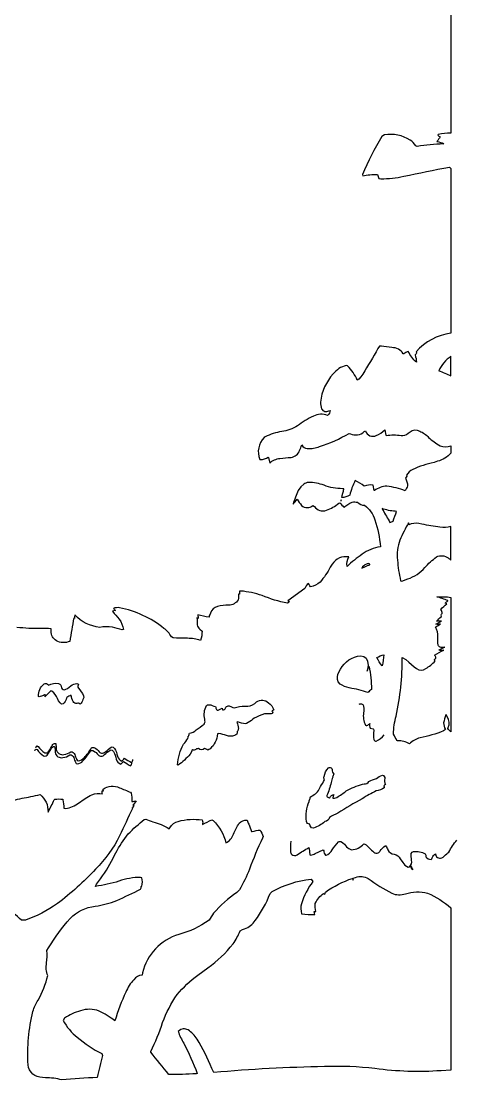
# Model space of a CAD drawing. Extents: x 1.4 to 96.1, y 1 to 80.1.
# Drawn here: x 46.59 to 52.5, y 52.94 to 67.3 of the extents above; entities that cross this region are included whole.
import ezdxf

# ---------------------------------------------------------------- set-up
doc = ezdxf.new("R2010")
doc.units = 0
doc.linetypes.add('0', pattern=[0])
doc.layers.add('1', color=7, linetype='0')

msp = doc.modelspace()

# ---------------------------------------------------------------- linework, layer by layer
at = {"layer": '1'}
for points in [[(52.421783, 67.570625), (52.421783, 65.796783), (52.41935, 65.779076, 0.066289), (52.251049, 65.759743), (52.243038, 65.754044, 0.246399), (52.276894, 65.727127, 0.025293), (52.232719, 65.663574, -0.086063), (52.326408, 65.633751), (52.320789, 65.631134, 0.029775), (51.964108, 65.597214), (51.945217, 65.605743, 0.144714), (51.867916, 65.681595, 0.188722), (51.521706, 65.754593), (51.485611, 65.729828, 0.046742), (51.224911, 65.214699), (51.225159, 65.198288, -0.060891), (51.424831, 65.215294), (51.442608, 65.163826), (51.471096, 65.159302, 0.050724), (51.782589, 65.191978, -0.01046), (52.401844, 65.315338), (52.421787, 65.300316), (52.421783, 63.065903, 0.181459), (51.95013, 62.810074, -0.491472), (51.945778, 62.781761), (51.940636, 62.775673), (51.935589, 62.769508, -0.093952), (51.953804, 62.671539, -0.0988), (51.843964, 62.818466, 0.104556), (51.782967, 62.78511), (51.775814, 62.787285, 0.255578), (51.621681, 62.869762, -0.008769), (51.478523, 62.890419), (51.454487, 62.888733), (51.431957, 62.855431, -0.010392), (51.225746, 62.509964), (51.20015, 62.475468), (51.172779, 62.44236), (51.151814, 62.426834, 0.103517), (51.01926, 62.621063), (50.999157, 62.627708, 0.156897), (50.825741, 62.513718, 0.164856), (50.654793, 62.131851, 0.080263), (50.667145, 62.04089, 0.424896), (50.767944, 62.011734), (50.783161, 62.017448, -0.212206), (50.748863, 61.95002, 0.232109), (50.556641, 61.938995, 0.052765), (50.341206, 61.807854, -0.109347), (50.127594, 61.730598, 0.070754), (49.903099, 61.660156), (49.8885, 61.649822, 0.299565), (49.829811, 61.353714), (49.839149, 61.35041, 0.12127), (49.94368, 61.383301), (49.946472, 61.379387), (49.964962, 61.303017, -0.17413), (50.101986, 61.367378, -0.029958), (50.255291, 61.381409, 0.281229), (50.369457, 61.473415, 0.051954), (50.397961, 61.549652, 0.264194), (50.474537, 61.503147, 0.123912), (50.641037, 61.527771, 0.053315), (51.0411, 61.706154), (51.05793, 61.70108, 0.295067), (51.247467, 61.730232), (51.265209, 61.739731, 0.470914), (51.409962, 61.679089, 0.124403), (51.524803, 61.753868), (51.540901, 61.680046), (51.546154, 61.677208, -0.093455), (51.745388, 61.676441, 0.191639), (51.843102, 61.708008), (51.867821, 61.72612, -0.330409), (51.999214, 61.737171, -0.105764), (52.120285, 61.652397, 0.060237), (52.274067, 61.538857, 0.204313), (52.421783, 61.539299), (52.421783, 61.437645, -0.143418), (52.242191, 61.32798), (52.192822, 61.312813, 0.057631), (51.90358, 61.216858, 0.100911), (51.818386, 61.140663), (51.825478, 61.125427, 0.02279), (51.804405, 61.100304, -0.111236), (51.83527, 60.996758, -0.085099), (51.800995, 60.929039, 0.065609), (51.553795, 60.989864, 0.168823), (51.383846, 60.929703), (51.379364, 60.931747), (51.365662, 61.005577, 0.136374), (51.246002, 60.990173, 0.04907), (51.12537, 61.066467, 0.083756), (51.052044, 60.867981, -0.127657), (50.941517, 60.836647, -0.00988), (50.971363, 60.952545), (50.952892, 60.956642, -0.097667), (50.701908, 61.002441, 0.089518), (50.489586, 61.042118, 0.114057), (50.424946, 61.016838), (50.387192, 60.9823), (50.35181, 60.930359, 0.036308), (50.28051, 60.746208, 0.019677), (50.336407, 60.815758, 0.053397), (50.397652, 60.728687, 0.36203), (50.549717, 60.727432), (50.570049, 60.716339, 0.362501), (50.733093, 60.664009, 0.099952), (50.901192, 60.760918), (50.913147, 60.765259, -0.014842), (50.973454, 60.702446, -0.049634), (51.080936, 60.775406, -0.079598), (51.156464, 60.77211, 0.214411), (51.251339, 60.732079, -0.159329), (51.389236, 60.533749, -0.064645), (51.464943, 60.167908, 0.129735), (51.216457, 60.067303, 0.029847), (51.013348, 59.903473, -0.132692), (51.035477, 60.030457, 0.313429), (50.812489, 59.933495), (50.785137, 59.892693, -0.059661), (50.648262, 59.689606, -0.155014), (50.516117, 59.626579, 0.045702), (50.49115, 59.669609, 0.224239), (50.442322, 59.602417), (50.208504, 59.437576, -0.059831), (50.228432, 59.419891), (50.203403, 59.402245, -0.046557), (49.863052, 59.507088, 0.060068), (49.5718, 59.568634), (49.555912, 59.566902, -0.040713), (49.554272, 59.526985), (49.541996, 59.527344, -0.056218), (49.53595, 59.449509, -0.272072), (49.408295, 59.377785, 0.024909), (49.256237, 59.360363, 0.237482), (49.160652, 59.267254, 0.049861), (49.141392, 59.213181, -0.01385), (48.987118, 59.245514, -0.048706), (48.995106, 59.196014, -0.064435), (48.974018, 59.203323, -0.060856), (48.98209, 59.108925, 0.197516), (49.016205, 59.05381), (49.047756, 59.025337, -0.070579), (49.026085, 58.899467, 0.08533), (48.84726, 58.927353, 0.004406), (48.653347, 58.932091), (48.632236, 58.94606, 0.112673), (48.529217, 59.06287, 0.119841), (47.92783, 59.342892, 0.09081), (47.844193, 59.333801, 0.008908), (47.870701, 59.302505, 0.039998), (47.830441, 59.293602, 0.018388), (47.921764, 59.187004, -0.12869), (47.979031, 59.046082), (47.962925, 59.04171, -0.010322), (47.831112, 59.077637, 0.096157), (47.658695, 59.075867, -0.178911), (47.320957, 59.24379, -0.022991), (47.314705, 59.196495), (47.307213, 59.204796, -0.003305), (47.251884, 58.886192, -0.232396), (47.070244, 58.893246, -0.254412), (46.999241, 59.024567), (46.998913, 59.058205, 0.035954), (46.859077, 59.059891, -0.026205), (46.533283, 59.07431, 0.062932)], [(51.179077, 58.036484, -0.548634), (51.236786, 58.000927, -0.1125), (51.237103, 57.919376, 0.145369), (51.261528, 57.751228, 0.470642), (51.302006, 57.757988, -0.024945), (51.3209, 57.771446, 0.14111), (51.324745, 57.707703), (51.368248, 57.699074), (51.372684, 57.694435), (51.374733, 57.679642, 0.042767), (51.376656, 57.553337, 0.3559), (51.407616, 57.534271, 0.15126), (51.517131, 57.61982)], [(46.770279, 57.411484, 0.28455), (46.797955, 57.426392), (46.808086, 57.418869, 0.097058), (46.897972, 57.333698, 0.367119), (46.954594, 57.357437, 0.064285), (46.997894, 57.432632, -0.234585), (47.047119, 57.461647, -0.056042), (47.055779, 57.379421, 0.43064), (47.158279, 57.310093, 0.132143), (47.253342, 57.346657), (47.271481, 57.347214, -0.258427), (47.311005, 57.293167, 0.041716), (47.338829, 57.232094), (47.353916, 57.224136, 0.219073), (47.431248, 57.266827, 0.046877), (47.534233, 57.399193, -0.377475), (47.576157, 57.399937, -0.137107), (47.636021, 57.347176, 0.441805), (47.725121, 57.350449, -0.018596), (47.799408, 57.411957, -0.401112), (47.843784, 57.391441, -0.123536), (47.883411, 57.287918, 0.210408), (47.942844, 57.221962, 0.058427), (47.979668, 57.25872, 0.02521), (48.075294, 57.200005, 0.284502), (48.09432, 57.24482)], [(46.784363, 57.453148, 0.285087), (46.812038, 57.468056), (46.822166, 57.460526, 0.097217), (46.91206, 57.37537, 0.367383), (46.96867, 57.399109, 0.064186), (47.011978, 57.4743, -0.234823), (47.061203, 57.503311, -0.055996), (47.069859, 57.421085, 0.430583), (47.172363, 57.351749, 0.132264), (47.267429, 57.388329), (47.285564, 57.388885, -0.258496), (47.325089, 57.334831, 0.041716), (47.352913, 57.273758), (47.368, 57.265808, 0.219047), (47.445335, 57.308498, 0.046909), (47.548317, 57.440868, -0.376931), (47.59024, 57.441597, -0.137219), (47.650105, 57.38884, 0.441748), (47.739208, 57.392109, -0.018404), (47.813488, 57.453621, -0.401016), (47.857868, 57.433109, -0.12356), (47.897499, 57.329578, 0.210293), (47.956928, 57.263626, 0.058629), (47.993752, 57.300392, 0.025269), (48.089378, 57.241684, 0.284478), (48.108417, 57.286484)], [(46.486534, 56.732742, -0.009359), (46.723, 56.781403, 0.009055), (46.849358, 56.809296, -0.236229), (46.957474, 56.572403, 0.024774), (47.041573, 56.738998), (47.050938, 56.7444, -0.092459), (47.155983, 56.74511), (47.160362, 56.738335, 0.002478), (47.17289, 56.62442), (47.195858, 56.619652, 0.140178), (47.376068, 56.697666, -0.027441), (47.553085, 56.806564, -0.165436), (47.695141, 56.817162, -0.150413), (47.693405, 56.861671, -0.018768), (47.708412, 56.85788, -0.035868), (47.705051, 56.883942, -0.282709), (47.925552, 56.900574, -0.015982), (48.075993, 56.839394), (48.083439, 56.829758, -0.056557), (48.095528, 56.713539, 0.054513), (48.153328, 56.724609, -0.055817), (48.107933, 56.663933), (48.121101, 56.660797, -0.118009), (48.093357, 56.622368), (48.101944, 56.620327, 0.001783), (47.928806, 56.250191, -0.080429), (47.603043, 55.795807, -0.042203), (47.083755, 55.329788, -0.065152), (46.650234, 55.104324), (46.597691, 55.107681, -0.054453), (46.399349, 55.309307, -0.163374)], [(50.249428, 56.175377, 0.049333), (50.246891, 56.029152), (50.250896, 56.017403), (50.255989, 56.006088), (50.262127, 55.9953, 0.270696), (50.337982, 55.991211, -0.037943), (50.496418, 56.088852, -0.049707), (50.507282, 56.002434), (50.510712, 55.993607), (50.517635, 55.988937, 0.119778), (50.582794, 56.009483), (50.688423, 56.0588), (50.696655, 56.047646, 0.194876), (50.720444, 55.987938), (50.729729, 55.985771, 0.173523), (50.811893, 56.058506, -0.029826), (50.89608, 56.167835, -0.320909), (50.937141, 56.167194, -0.130504), (51.007351, 56.099636, 0.145264), (51.074345, 56.061104, 0.212032), (51.240204, 56.139771), (51.256042, 56.138351), (51.273926, 56.126549, 0.031511), (51.392262, 56.017056, 0.422865), (51.461811, 56.047379, -0.070849), (51.528667, 56.11319), (51.540375, 56.11367, -0.054781), (51.565079, 56.058651, 0.253889), (51.652592, 56.001114, -0.238571), (51.735188, 55.938789), (51.768902, 55.889931, 0.183638), (51.840923, 55.82589), (51.85828, 55.829834, 0.294772), (51.887131, 55.918079, -0.022973), (51.884766, 56.008415), (51.894386, 56.025803), (51.914661, 56.036476, -0.157253), (52.074226, 56.004005, -0.089047), (52.081806, 55.965843, 0.228885), (52.154343, 55.929863, 0.319467), (52.168201, 55.950859, -0.219141), (52.212982, 56.005424, 0.539156), (52.296707, 55.951031, 0.161346), (52.336433, 55.979397, -0.02135), (52.394562, 56.029716, -0.04759), (52.502396, 56.190552)]]:
    msp.add_lwpolyline(points, format="xyb", dxfattribs=at)
for points in [[(52.42178, 62.751915, 0.119987), (52.256882, 62.556442, -0.01614), (52.421783, 62.487267)], [(50.931709, 60.802322, 0.439408), (50.928619, 60.793747), (50.939106, 60.794609)], [(51.582405, 60.519958), (51.595631, 60.499695, 0.103586), (51.63768, 60.517494, -0.004509), (51.686123, 60.647156), (51.667057, 60.651726, -0.084148), (51.487995, 60.688461, 0.002193)], [(52.421783, 60.442955, -0.113977), (52.274052, 60.435959, -0.030602), (52.029499, 60.477211), (51.986603, 60.483276, 0.150078), (51.85001, 60.468193, 0.018794), (51.848103, 60.495399, 0.017137), (51.729214, 60.259445, 0.122397), (51.697971, 59.987923, 0.041482), (51.739452, 59.709084), (51.754871, 59.700615), (51.837536, 59.732735, 0.13497), (52.068035, 59.8871, -0.042979), (52.226387, 60.031429, -0.291561), (52.385059, 60.017208, -0.057754), (52.421783, 59.987534)], [(51.280094, 59.909233, -0.021609), (51.321419, 59.924545), (51.322685, 59.931068, 0.320924), (51.275013, 59.933788, 0.194343), (51.213245, 59.878235, -0.014268)], [(52.41938, 57.661736, -0.043309), (52.381382, 57.702919, -0.042577), (52.39827, 57.756035, 0.195316), (52.357452, 57.889725), (52.353867, 57.88868, 0.06272), (52.32354, 57.779984, 0.13999), (52.346928, 57.691803), (52.320236, 57.671066, -0.05043), (52.003464, 57.579567, 0.115236), (51.860512, 57.497421, 0.154526), (51.698135, 57.536232), (51.688942, 57.541275, -0.011384), (51.644333, 57.627876, -0.066086), (51.678291, 57.873543, 0.058599), (51.76041, 58.666115), (51.809067, 58.638794), (51.853039, 58.604301), (51.924934, 58.540474), (51.957146, 58.516403, 0.321195), (52.080441, 58.517185, 0.084082), (52.206615, 58.620087), (52.198067, 58.637444), (52.199635, 58.63945), (52.219326, 58.659309, 0.064881), (52.201069, 58.699982, -0.045104), (52.324547, 58.765533, -0.148705), (52.260307, 58.766418, -0.068194), (52.339733, 58.807434), (52.298065, 58.80304, -0.441416), (52.24649, 58.854996, -0.066602), (52.246037, 58.949215, 0.145484), (52.213497, 59.081001, -0.050492), (52.282852, 59.119003, -0.052441), (52.218544, 59.117393, -0.04296), (52.295956, 59.160316, -0.043811), (52.227688, 59.158791, -0.03116), (52.289715, 59.219799, 0.301361), (52.288631, 59.244835, -0.105463), (52.305714, 59.26226, 0.191236), (52.283127, 59.318748, -0.028512), (52.367977, 59.395386), (52.345104, 59.404556, -0.04344), (52.380085, 59.434731), (52.379471, 59.438118, 0.024133), (52.23027, 59.490654, -0.050355), (52.421783, 59.482201), (52.421783, 57.66864)], [(50.903511, 58.469254, -0.242317), (51.156418, 58.686172), (51.201393, 58.68972), (51.240902, 58.680809), (51.272114, 58.6576), (51.292206, 58.618279), (51.298355, 58.561005), (51.287746, 58.483948, -0.043469), (51.311062, 58.547668, -0.053836), (51.343388, 58.234055, 0.072149), (51.296326, 58.192238, 0.047695), (51.044094, 58.254395, -0.079285), (50.91798, 58.307739), (50.893505, 58.336288, -0.242286)], [(51.41898, 58.665886, -0.079004), (51.512951, 58.705551, -0.050229), (51.487743, 58.55381, -0.044334)], [(47.219631, 58.248917), (47.268414, 58.283684, -0.174776), (47.347942, 58.314735), (47.372128, 58.307426, 0.313303), (47.369492, 58.25267, -0.077472), (47.440044, 58.149246), (47.440895, 58.123611), (47.427814, 58.097458, -0.272654), (47.391212, 58.034851, 0.306755), (47.347717, 58.045654, -0.331366), (47.300312, 58.069801, -0.127375), (47.271336, 58.156822, 0.013326), (47.211102, 58.126717, 0.133934), (47.20385, 58.108124), (47.206196, 58.107136, -0.135661), (47.164722, 58.040276), (47.142071, 58.035858), (47.121178, 58.051567), (47.101063, 58.081131, 0.055239), (47.035515, 58.190208), (47.008648, 58.212448), (46.994713, 58.216118), (46.911877, 58.134438), (46.912159, 58.135017), (46.928528, 58.155907, 0.306317), (46.894875, 58.154186, -0.008132), (46.838932, 58.136269), (46.829922, 58.139297, -0.244647), (46.903473, 58.310432, -0.380283), (46.964214, 58.292542, -0.17393), (47.100487, 58.315037, -0.293483), (47.140148, 58.254517, 0.46935), (47.197334, 58.236031)], [(49.083961, 57.830864, -0.188869), (49.105949, 58.014984), (49.120605, 58.026413, -0.13491), (49.204548, 58.009315), (49.229294, 58.004189), (49.232014, 57.993378), (49.234699, 57.982559, 0.472872), (49.263622, 57.953239), (49.319744, 57.980911), (49.324902, 57.95726, 0.382225), (49.364937, 57.982357, -0.516678), (49.444954, 57.997608, 0.304719), (49.518391, 57.995094, -0.092698), (49.668308, 58.006893, 0.195762), (49.785221, 58.064751, -0.354239), (49.948303, 58.053246, -0.145336), (50.020065, 57.957497, -0.085339), (49.992271, 57.94371, -0.009229), (50.007309, 57.918175, -0.241625), (49.957512, 57.902069, -0.005284), (49.893978, 57.901512, 0.036114), (49.751823, 57.844315), (49.73452, 57.832245, -0.091544), (49.651497, 57.771591), (49.633347, 57.767799, -0.084289), (49.530151, 57.793922), (49.520264, 57.789063, -0.012329), (49.539288, 57.706486, -0.179894), (49.52425, 57.664162, -0.389405), (49.486759, 57.609638, -0.222176), (49.377804, 57.611725, 0.033437), (49.276272, 57.634789), (49.254196, 57.631233, -0.209227), (49.155678, 57.429779), (49.140102, 57.420288), (49.123474, 57.412781, 0.114194), (49.080513, 57.432487, -0.364369), (48.996632, 57.431419, 0.20712), (48.951504, 57.414371, -0.311088), (48.914761, 57.421745), (48.911247, 57.415321), (48.904869, 57.388939), (48.885464, 57.355858, -0.056718), (48.722996, 57.207718), (48.713474, 57.213127, -0.104152), (48.795383, 57.49073, 0.049764), (48.85342, 57.570656), (48.857956, 57.58569), (48.860329, 57.601212), (48.864883, 57.601616, 0.023572), (48.874821, 57.642906, 0.163935), (48.967636, 57.684879, 0.006909), (49.075356, 57.765411, 0.239421), (49.086136, 57.808723)], [(50.498165, 56.726166, 0.272424), (50.511303, 56.766006, -0.148188), (50.551014, 56.797527, 0.192894), (50.65197, 56.917473, 0.081655), (50.706551, 57.010338, -0.219926), (50.703033, 57.0555, -0.144182), (50.759785, 57.169559, -0.33042), (50.808868, 57.163963), (50.81255, 57.14959, 0.270921), (50.83606, 57.084183, 0.058289), (50.817715, 57.045776), (50.82201, 57.042816, 0.124519), (50.79797, 56.97126, -0.041442), (50.738495, 56.794807), (50.73798, 56.786224, 0.172603), (50.77343, 56.763611), (50.780449, 56.766197, -0.250758), (50.836109, 56.808853, -0.00038), (50.818287, 56.767738, -1.294312), (50.819218, 56.762093), (50.845242, 56.760094), (50.875172, 56.770424, 0.033337), (51.002892, 56.859993, -0.052784), (51.224426, 56.950562), (51.245396, 56.952732, 0.274053), (51.309776, 56.987061, -0.023896), (51.411282, 57.024963, -0.138109), (51.493225, 57.069859, -0.440769), (51.523663, 57.028084, 0.165277), (51.533642, 56.944633, -0.009746), (51.510151, 56.927422, -0.026556), (51.518276, 56.901878, -0.102038), (51.408585, 56.857574, 0.034342), (51.219509, 56.751747, 0.017841), (50.889038, 56.557251, 0.077855), (50.776314, 56.495659, -0.277101), (50.711906, 56.442047, -0.112249), (50.558495, 56.353767), (50.530098, 56.358643), (50.513016, 56.384712), (50.506824, 56.409584, -0.347726), (50.462093, 56.443558, -0.118436), (50.497952, 56.716919)], [(48.380394, 56.438042, -0.089341), (48.598236, 56.34494), (48.611069, 56.359688, -0.213141), (48.723866, 56.44503, -0.111792), (49.046467, 56.464066, -0.191023), (49.05154, 56.401917, -0.026601), (49.180664, 56.466759), (49.196766, 56.455727, -0.152027), (49.369755, 56.153168, 0.203569), (49.472046, 56.273418, -0.044701), (49.549843, 56.420685, -0.24126), (49.658947, 56.461487, 0.114988), (49.679066, 56.408466, -0.031368), (49.717632, 56.310211), (49.72419, 56.308174, -0.036149), (49.835007, 56.328148, -0.012477), (49.874271, 56.240456), (49.867252, 56.219261, 0.029056), (49.690975, 55.796818, -0.035231), (49.554306, 55.515778), (49.517151, 55.480476, 0.067157), (49.202496, 55.199093, 0.035843), (49.141628, 55.105072, -0.092104), (48.730076, 54.912067, 0.267703), (48.239471, 54.390583), (48.232292, 54.360832, 0.21051), (48.120235, 54.298183, 0.101437), (48.013817, 54.131168, 0.033565), (47.863556, 53.742889, 0.043458), (47.650818, 53.873909, 0.176757), (47.397881, 53.87669, 0.083198), (47.182587, 53.778259), (47.164101, 53.746536, 0.111337), (47.354797, 53.517723, 0.055977), (47.686142, 53.295837), (47.69799, 53.271637, 0.020258), (47.624779, 52.97411, 0.000239), (47.143799, 52.940807, 0.056252), (46.92231, 52.969234), (46.883305, 52.972576, -0.39795), (46.687023, 53.144859, -0.070721), (46.751682, 53.868587, -0.063335), (46.822563, 54.022888, 0.070558), (46.954601, 54.353577, -0.151196), (46.938652, 54.525478, 0.068896), (46.939255, 54.692619), (46.965851, 54.731575, -0.045221), (47.257133, 55.129868, -0.176884), (47.598156, 55.293751, 0.047229), (47.889683, 55.371231, 0.00124), (48.213806, 55.525978, 0.033989), (48.221935, 55.56424), (48.227615, 55.566765, 0.14457), (48.230236, 55.680412), (48.213642, 55.686508, 0.082167), (47.919857, 55.634388, -0.0381), (47.60067, 55.56279), (47.612675, 55.592041, 0.054185), (47.817493, 55.906624), (47.877789, 56.017326, -0.050245), (48.045753, 56.274612, -0.043305), (48.26342, 56.469154), (48.282379, 56.47525, 0.033695)], [(51.891628, 55.79805), (51.874939, 55.840912, -0.029976), (51.904724, 55.789757), (51.895065, 55.790939)], [(52.289169, 53.064774, -0.051438), (51.391895, 53.092899, 0.038683), (50.707909, 53.120655, 0.016469), (49.206165, 53.040459), (49.179226, 53.096413, 0.042978), (48.979874, 53.494148, 0.094395), (48.856544, 53.617229, 0.107075), (48.791882, 53.632866), (48.756794, 53.622704), (48.722137, 53.597694, 0.050553), (48.797932, 53.437473, -0.031822), (48.98061, 53.028214), (48.965794, 53.023514, -0.022337), (48.594872, 53.014648, -0.00279), (48.352295, 53.313866), (48.353603, 53.325645, 0.034794), (48.511375, 53.720036, -0.058759), (48.707947, 54.096451, -0.062416), (48.99128, 54.360001), (49.125397, 54.461319, 0.071171), (49.466351, 54.783527, 0.057841), (49.562595, 54.959587), (49.59301, 54.981194), (49.623405, 54.986412, 0.154415), (49.766579, 55.100266, 0.071016), (49.96846, 55.466385), (49.998886, 55.494568, -0.098278), (50.524982, 55.663589), (50.549782, 55.630203, 0.086126), (50.39352, 55.329239, 0.125989), (50.396706, 55.192291, 0.031583), (50.577873, 55.182076, -0.046933), (50.567451, 55.221085, -0.03554), (50.591927, 55.222168, -0.135948), (50.583027, 55.333092, -0.125995), (50.695415, 55.469154, 0.011645), (50.710518, 55.457733, 0.035153), (50.718822, 55.486908, -0.071592), (51.086891, 55.672951, -0.026222), (51.095402, 55.648682, 0.075743), (51.092445, 55.673103), (51.097137, 55.676384), (51.128941, 55.685905, -0.214468), (51.300274, 55.669914, 0.034669), (51.621407, 55.469795, 0.189584), (51.804268, 55.464607, -0.125104), (52.105675, 55.473511, -0.072321), (52.421783, 55.272438), (52.421783, 53.098), (52.419857, 53.071556)]]:
    msp.add_lwpolyline(points, format="xyb", close=True, dxfattribs=at)

doc.saveas('drawing.dxf')
